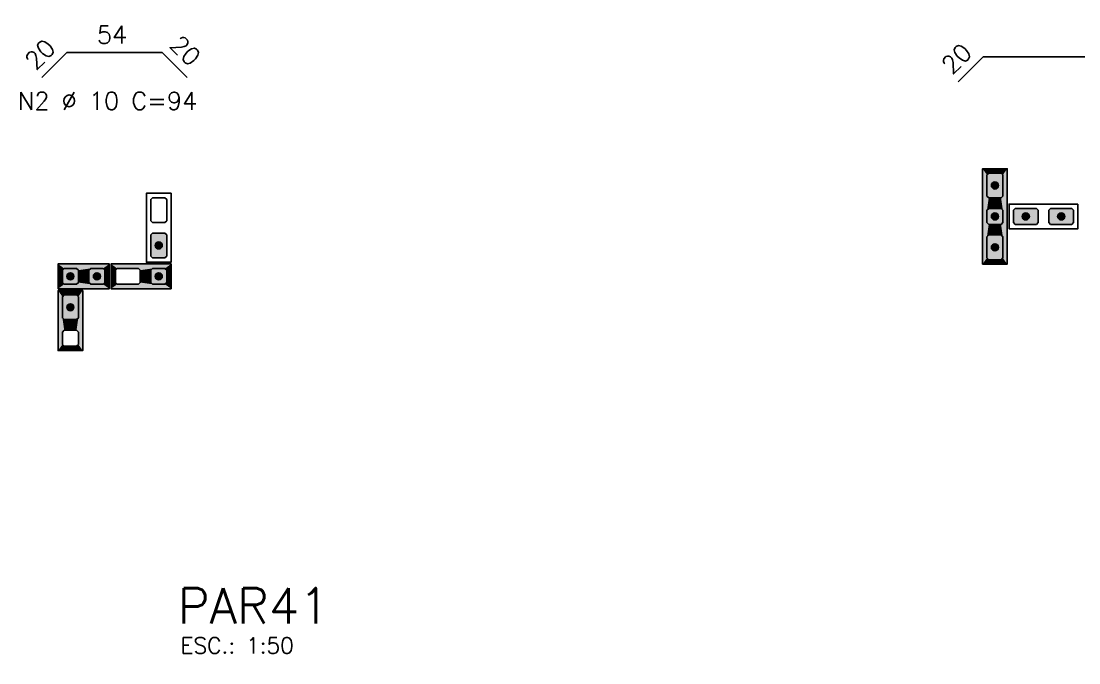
# Model space of a CAD drawing. Extents: x -1.9 to 86, y -1.5 to 61.
# Drawn here: x 38.15 to 50.12, y 19.98 to 27.24 of the extents above; entities that cross this region are included whole.
import ezdxf

# ---------------------------------------------------------------- set-up
doc = ezdxf.new("R2010")
doc.units = 0
doc.header["$MEASUREMENT"] = 0
doc.linetypes.add('ESTILO_TQS_0001', pattern=[0.45, 0.3, -0.15])
for name, color, linetype in [('PENA_01', 1, 'CONTINUOUS'), ('PENA_02', 2, 'CONTINUOUS'), ('PENA_03', 3, 'CONTINUOUS'), ('PENA_05', 5, 'CONTINUOUS'), ('PENA_06', 6, 'CONTINUOUS'), ('PENA_11', 252, 'CONTINUOUS'), ('PENA_19', 240, 'CONTINUOUS'), ('PENA_21', 100, 'CONTINUOUS'), ('PENA_27', 21, 'CONTINUOUS')]:
    doc.layers.add(name, color=color, linetype=linetype)
doc.styles.get("Standard").update_dxf_attribs({"font": 'ROMANS.SHX'})

msp = doc.modelspace()

# ---------------------------------------------------------------- linework, layer by layer
at = {"layer": 'PENA_01', "linetype": 'Continuous'}
for points in [[(49.240097, 25.51971), (49.260097, 25.49971), (49.260097, 25.25971), (49.240097, 25.23971), (49.100097, 25.23971), (49.080097, 25.25971), (49.080097, 25.49971), (49.100097, 25.51971), (49.240097, 25.51971)], [(39.778419, 25.241204), (39.798419, 25.221204), (39.798419, 24.981204), (39.778419, 24.961204), (39.638419, 24.961204), (39.618419, 24.981204), (39.618419, 25.221204), (39.638419, 25.241204), (39.778419, 25.241204)], [(49.240097, 25.11971), (49.260097, 25.09971), (49.260097, 24.95971), (49.240097, 24.93971), (49.100097, 24.93971), (49.080097, 24.95971), (49.080097, 25.09971), (49.100097, 25.11971), (49.240097, 25.11971)], [(49.660097, 25.09971), (49.640097, 25.11971), (49.400097, 25.11971), (49.380097, 25.09971), (49.380097, 24.95971), (49.400097, 24.93971), (49.640097, 24.93971), (49.660097, 24.95971), (49.660097, 25.09971)], [(50.060097, 25.09971), (50.040097, 25.11971), (49.800097, 25.11971), (49.780097, 25.09971), (49.780097, 24.95971), (49.800097, 24.93971), (50.040097, 24.93971), (50.060097, 24.95971), (50.060097, 25.09971)], [(39.778419, 24.841204), (39.798419, 24.821204), (39.798419, 24.581204), (39.778419, 24.561204), (39.638419, 24.561204), (39.618419, 24.581204), (39.618419, 24.821204), (39.638419, 24.841204), (39.778419, 24.841204)], [(49.240097, 24.81971), (49.260097, 24.79971), (49.260097, 24.55971), (49.240097, 24.53971), (49.100097, 24.53971), (49.080097, 24.55971), (49.080097, 24.79971), (49.100097, 24.81971), (49.240097, 24.81971)], [(39.478419, 24.261204), (39.238419, 24.261204), (39.218419, 24.281204), (39.218419, 24.421204), (39.238419, 24.441204), (39.478419, 24.441204), (39.498419, 24.421204), (39.498419, 24.281204), (39.478419, 24.261204)], [(39.778419, 24.261204), (39.638419, 24.261204), (39.618419, 24.281204), (39.618419, 24.421204), (39.638419, 24.441204), (39.778419, 24.441204), (39.798419, 24.421204), (39.798419, 24.281204), (39.778419, 24.261204)], [(38.798419, 23.881204), (38.798419, 24.121204), (38.778419, 24.141204), (38.638419, 24.141204), (38.618419, 24.121204), (38.618419, 23.881204), (38.638419, 23.861204), (38.778419, 23.861204), (38.798419, 23.881204)], [(38.798419, 23.581204), (38.798419, 23.721204), (38.778419, 23.741204), (38.638419, 23.741204), (38.618419, 23.721204), (38.618419, 23.581204), (38.638419, 23.561204), (38.778419, 23.561204), (38.798419, 23.581204)]]:
    msp.add_lwpolyline(points, dxfattribs=at)
at = {"layer": 'PENA_01', "linetype": 'ESTILO_TQS_0001'}
for points in [[(38.618419, 24.281204), (38.638419, 24.261204), (38.778419, 24.261204), (38.798419, 24.281204), (38.798419, 24.421204), (38.778419, 24.441204), (38.638419, 24.441204), (38.618419, 24.421204), (38.618419, 24.281204)], [(38.918419, 24.281204), (38.938419, 24.261204), (39.078419, 24.261204), (39.098419, 24.281204), (39.098419, 24.421204), (39.078419, 24.441204), (38.938419, 24.441204), (38.918419, 24.421204), (38.918419, 24.281204)]]:
    msp.add_lwpolyline(points, dxfattribs=at)
at = {"layer": 'PENA_02', "linetype": 'Continuous'}
for p, q in [((49.030097, 24.48971), (49.030097, 25.56971)), ((49.030097, 25.56971), (49.310097, 25.56971)), ((49.310097, 25.56971), (49.310097, 24.48971)), ((49.310097, 24.48971), (49.030097, 24.48971))]:
    msp.add_line(p, q, dxfattribs=at)
for points in [[(39.848419, 25.291204), (39.848419, 24.511204), (39.568419, 24.511204), (39.568419, 25.291204), (39.848419, 25.291204)], [(50.110097, 25.16971), (49.330097, 25.16971), (49.330097, 24.88971), (50.110097, 24.88971), (50.110097, 25.16971)], [(38.568419, 24.211204), (39.148419, 24.211204), (39.148419, 24.491204), (38.568419, 24.491204), (38.568419, 24.211204)], [(39.848419, 24.211204), (39.168419, 24.211204), (39.168419, 24.491204), (39.848419, 24.491204), (39.848419, 24.211204)], [(38.848419, 23.511204), (38.848419, 24.191204), (38.568419, 24.191204), (38.568419, 23.511204), (38.848419, 23.511204)]]:
    msp.add_lwpolyline(points, dxfattribs=at)
at = {"layer": 'PENA_03', "linetype": 'Continuous'}
for points in [[(49.100097, 25.23971), (49.080097, 25.25971), (49.080097, 25.49971), (49.100097, 25.51971), (49.240097, 25.51971), (49.260097, 25.49971), (49.260097, 25.25971), (49.240097, 25.23971), (49.100097, 25.23971)], [(49.260097, 24.95971), (49.240097, 24.93971), (49.100097, 24.93971), (49.080097, 24.95971), (49.080097, 25.09971), (49.100097, 25.11971), (49.240097, 25.11971), (49.260097, 25.09971), (49.260097, 24.95971)], [(49.660097, 24.95971), (49.640097, 24.93971), (49.400097, 24.93971), (49.380097, 24.95971), (49.380097, 25.09971), (49.400097, 25.11971), (49.640097, 25.11971), (49.660097, 25.09971), (49.660097, 24.95971)], [(50.060097, 24.95971), (50.040097, 24.93971), (49.800097, 24.93971), (49.780097, 24.95971), (49.780097, 25.09971), (49.800097, 25.11971), (50.040097, 25.11971), (50.060097, 25.09971), (50.060097, 24.95971)], [(39.778419, 24.841204), (39.798419, 24.821204), (39.798419, 24.581204), (39.778419, 24.561204), (39.638419, 24.561204), (39.618419, 24.581204), (39.618419, 24.821204), (39.638419, 24.841204), (39.778419, 24.841204)], [(49.100097, 24.53971), (49.080097, 24.55971), (49.080097, 24.79971), (49.100097, 24.81971), (49.240097, 24.81971), (49.260097, 24.79971), (49.260097, 24.55971), (49.240097, 24.53971), (49.100097, 24.53971)], [(38.618419, 24.421204), (38.638419, 24.441204), (38.778419, 24.441204), (38.798419, 24.421204), (38.798419, 24.281204), (38.778419, 24.261204), (38.638419, 24.261204), (38.618419, 24.281204), (38.618419, 24.421204)], [(38.918419, 24.421204), (38.938419, 24.441204), (39.078419, 24.441204), (39.098419, 24.421204), (39.098419, 24.281204), (39.078419, 24.261204), (38.938419, 24.261204), (38.918419, 24.281204), (38.918419, 24.421204)], [(39.618419, 24.421204), (39.638419, 24.441204), (39.778419, 24.441204), (39.798419, 24.421204), (39.798419, 24.281204), (39.778419, 24.261204), (39.638419, 24.261204), (39.618419, 24.281204), (39.618419, 24.421204)], [(38.778419, 24.141204), (38.798419, 24.121204), (38.798419, 23.881204), (38.778419, 23.861204), (38.638419, 23.861204), (38.618419, 23.881204), (38.618419, 24.121204), (38.638419, 24.141204), (38.778419, 24.141204)]]:
    msp.add_lwpolyline(points, dxfattribs=at)
for centre in [(49.170097, 25.37971), (49.170097, 25.02971), (49.520097, 25.02971), (49.920097, 25.02971), (39.708419, 24.701204), (49.170097, 24.67971), (38.708419, 24.351204), (39.008419, 24.351204), (39.708419, 24.351204), (38.708419, 24.001204)]:
    msp.add_circle(centre, 0.04, dxfattribs=at)
for points in [[(49.210097, 25.37971), (49.150097, 25.414351), (49.13251, 25.393391)], [(49.210097, 25.37971), (49.13251, 25.393391), (49.13251, 25.366029)], [(49.210097, 25.37971), (49.13251, 25.366029), (49.150097, 25.345069)], [(49.210097, 25.37971), (49.177043, 25.419102), (49.150097, 25.414351)], [(49.210097, 25.37971), (49.150097, 25.345069), (49.177043, 25.340317)], [(49.210097, 25.37971), (49.200739, 25.405421), (49.177043, 25.419102)], [(49.210097, 25.37971), (49.177043, 25.340317), (49.200739, 25.353998)], [(49.210097, 25.37971), (49.200739, 25.353998), (49.210097, 25.37971)], [(49.210097, 25.02971), (49.150097, 25.064351), (49.13251, 25.043391)], [(49.210097, 25.02971), (49.13251, 25.043391), (49.13251, 25.016029)], [(49.210097, 25.02971), (49.13251, 25.016029), (49.150097, 24.995069)], [(49.210097, 25.02971), (49.177043, 25.069102), (49.150097, 25.064351)], [(49.210097, 25.02971), (49.150097, 24.995069), (49.177043, 24.990317)], [(49.210097, 25.02971), (49.200739, 25.055421), (49.177043, 25.069102)], [(49.210097, 25.02971), (49.177043, 24.990317), (49.200739, 25.003998)], [(49.210097, 25.02971), (49.200739, 25.003998), (49.210097, 25.02971)], [(49.560097, 25.02971), (49.500097, 25.064351), (49.48251, 25.043391)], [(49.560097, 25.02971), (49.48251, 25.043391), (49.48251, 25.016029)], [(49.560097, 25.02971), (49.48251, 25.016029), (49.500097, 24.995069)], [(49.560097, 25.02971), (49.527043, 25.069102), (49.500097, 25.064351)], [(49.560097, 25.02971), (49.500097, 24.995069), (49.527043, 24.990317)], [(49.560097, 25.02971), (49.550739, 25.055421), (49.527043, 25.069102)], [(49.560097, 25.02971), (49.527043, 24.990317), (49.550739, 25.003998)], [(49.560097, 25.02971), (49.550739, 25.003998), (49.560097, 25.02971)], [(49.960097, 25.02971), (49.900097, 25.064351), (49.88251, 25.043391)], [(49.960097, 25.02971), (49.88251, 25.043391), (49.88251, 25.016029)], [(49.960097, 25.02971), (49.88251, 25.016029), (49.900097, 24.995069)], [(49.960097, 25.02971), (49.927043, 25.069102), (49.900097, 25.064351)], [(49.960097, 25.02971), (49.900097, 24.995069), (49.927043, 24.990317)], [(49.960097, 25.02971), (49.950739, 25.055421), (49.927043, 25.069102)], [(49.960097, 25.02971), (49.927043, 24.990317), (49.950739, 25.003998)], [(49.960097, 25.02971), (49.950739, 25.003998), (49.960097, 25.02971)], [(39.748419, 24.701204), (39.688419, 24.735845), (39.670831, 24.714885)], [(39.748419, 24.701204), (39.670831, 24.714885), (39.670831, 24.687524)], [(39.748419, 24.701204), (39.670831, 24.687524), (39.688419, 24.666563)], [(39.748419, 24.701204), (39.715365, 24.740597), (39.688419, 24.735845)], [(39.748419, 24.701204), (39.688419, 24.666563), (39.715365, 24.661812)], [(39.748419, 24.701204), (39.73906, 24.726916), (39.715365, 24.740597)], [(39.748419, 24.701204), (39.715365, 24.661812), (39.73906, 24.675493)], [(39.748419, 24.701204), (39.73906, 24.675493), (39.748419, 24.701204)], [(49.210097, 24.67971), (49.150097, 24.714351), (49.13251, 24.693391)], [(49.210097, 24.67971), (49.13251, 24.693391), (49.13251, 24.666029)], [(49.210097, 24.67971), (49.13251, 24.666029), (49.150097, 24.645069)], [(49.210097, 24.67971), (49.177043, 24.719102), (49.150097, 24.714351)], [(49.210097, 24.67971), (49.150097, 24.645069), (49.177043, 24.640317)], [(49.210097, 24.67971), (49.200739, 24.705421), (49.177043, 24.719102)], [(49.210097, 24.67971), (49.177043, 24.640317), (49.200739, 24.653998)], [(49.210097, 24.67971), (49.200739, 24.653998), (49.210097, 24.67971)], [(38.748419, 24.351204), (38.688419, 24.385845), (38.670831, 24.364885)], [(38.748419, 24.351204), (38.670831, 24.364885), (38.670831, 24.337524)], [(38.748419, 24.351204), (38.670831, 24.337524), (38.688419, 24.316563)], [(38.748419, 24.351204), (38.715365, 24.390597), (38.688419, 24.385845)], [(38.748419, 24.351204), (38.688419, 24.316563), (38.715365, 24.311812)], [(38.748419, 24.351204), (38.73906, 24.376916), (38.715365, 24.390597)], [(38.748419, 24.351204), (38.715365, 24.311812), (38.73906, 24.325493)], [(38.748419, 24.351204), (38.73906, 24.325493), (38.748419, 24.351204)], [(39.048419, 24.351204), (38.988419, 24.385845), (38.970831, 24.364885)], [(39.048419, 24.351204), (38.970831, 24.364885), (38.970831, 24.337524)], [(39.048419, 24.351204), (38.970831, 24.337524), (38.988419, 24.316563)], [(39.048419, 24.351204), (39.015365, 24.390597), (38.988419, 24.385845)], [(39.048419, 24.351204), (38.988419, 24.316563), (39.015365, 24.311812)], [(39.048419, 24.351204), (39.03906, 24.376916), (39.015365, 24.390597)], [(39.048419, 24.351204), (39.015365, 24.311812), (39.03906, 24.325493)], [(39.048419, 24.351204), (39.03906, 24.325493), (39.048419, 24.351204)], [(39.748419, 24.351204), (39.688419, 24.385845), (39.670831, 24.364885)], [(39.748419, 24.351204), (39.670831, 24.364885), (39.670831, 24.337524)], [(39.748419, 24.351204), (39.670831, 24.337524), (39.688419, 24.316563)], [(39.748419, 24.351204), (39.715365, 24.390597), (39.688419, 24.385845)], [(39.748419, 24.351204), (39.688419, 24.316563), (39.715365, 24.311812)], [(39.748419, 24.351204), (39.73906, 24.376916), (39.715365, 24.390597)], [(39.748419, 24.351204), (39.715365, 24.311812), (39.73906, 24.325493)], [(39.748419, 24.351204), (39.73906, 24.325493), (39.748419, 24.351204)], [(38.748419, 24.001204), (38.688419, 24.035845), (38.670831, 24.014885)], [(38.748419, 24.001204), (38.670831, 24.014885), (38.670831, 23.987524)], [(38.748419, 24.001204), (38.670831, 23.987524), (38.688419, 23.966563)], [(38.748419, 24.001204), (38.715365, 24.040597), (38.688419, 24.035845)], [(38.748419, 24.001204), (38.688419, 23.966563), (38.715365, 23.961812)], [(38.748419, 24.001204), (38.73906, 24.026916), (38.715365, 24.040597)], [(38.748419, 24.001204), (38.715365, 23.961812), (38.73906, 23.975493)], [(38.748419, 24.001204), (38.73906, 23.975493), (38.748419, 24.001204)]]:
    msp.add_solid(points, dxfattribs=at)
at = {"layer": 'PENA_05', "linetype": 'Continuous'}
for p, q in [((38.385576, 26.603408), (38.668419, 26.886251)), ((38.668419, 26.886251), (39.748419, 26.886306)), ((39.748419, 26.886306), (40.031261, 26.603463)), ((48.755999, 26.553436), (49.038842, 26.836278)), ((49.038842, 26.836278), (58.910338, 26.836706))]:
    msp.add_line(p, q, dxfattribs=at)
at = {"layer": 'PENA_11', "linetype": 'Continuous'}
for points in [[(49.100097, 25.23971), (49.080097, 25.49971), (49.100097, 25.51971)], [(49.100097, 25.23971), (49.080097, 25.25971), (49.080097, 25.49971)], [(49.100097, 25.23971), (49.100097, 25.51971), (49.240097, 25.51971)], [(49.100097, 25.23971), (49.240097, 25.51971), (49.260097, 25.49971)], [(49.100097, 25.23971), (49.260097, 25.49971), (49.260097, 25.25971)], [(49.100097, 25.23971), (49.260097, 25.25971), (49.240097, 25.23971)], [(49.100097, 25.23971), (49.240097, 25.23971), (49.100097, 25.23971)], [(49.260097, 24.95971), (49.080097, 25.09971), (49.100097, 25.11971)], [(49.260097, 24.95971), (49.080097, 24.95971), (49.080097, 25.09971)], [(49.260097, 24.95971), (49.100097, 25.11971), (49.240097, 25.11971)], [(49.260097, 24.95971), (49.240097, 25.11971), (49.260097, 25.09971)], [(49.260097, 24.95971), (49.260097, 25.09971), (49.260097, 24.95971)], [(49.660097, 24.95971), (49.380097, 25.09971), (49.400097, 25.11971)], [(49.660097, 24.95971), (49.380097, 24.95971), (49.380097, 25.09971)], [(49.660097, 24.95971), (49.400097, 25.11971), (49.640097, 25.11971)], [(49.660097, 24.95971), (49.640097, 25.11971), (49.660097, 25.09971)], [(49.660097, 24.95971), (49.660097, 25.09971), (49.660097, 24.95971)], [(50.060097, 24.95971), (49.780097, 25.09971), (49.800097, 25.11971)], [(50.060097, 24.95971), (49.780097, 24.95971), (49.780097, 25.09971)], [(50.060097, 24.95971), (49.800097, 25.11971), (50.040097, 25.11971)], [(50.060097, 24.95971), (50.040097, 25.11971), (50.060097, 25.09971)], [(50.060097, 24.95971), (50.060097, 25.09971), (50.060097, 24.95971)], [(49.260097, 24.95971), (49.100097, 24.93971), (49.080097, 24.95971)], [(49.260097, 24.95971), (49.240097, 24.93971), (49.100097, 24.93971)], [(49.660097, 24.95971), (49.400097, 24.93971), (49.380097, 24.95971)], [(49.660097, 24.95971), (49.640097, 24.93971), (49.400097, 24.93971)], [(50.060097, 24.95971), (49.800097, 24.93971), (49.780097, 24.95971)], [(50.060097, 24.95971), (50.040097, 24.93971), (49.800097, 24.93971)], [(39.778419, 24.841204), (39.638419, 24.561204), (39.618419, 24.581204)], [(39.778419, 24.841204), (39.618419, 24.581204), (39.618419, 24.821204)], [(39.778419, 24.841204), (39.618419, 24.821204), (39.638419, 24.841204)], [(39.778419, 24.841204), (39.778419, 24.561204), (39.638419, 24.561204)], [(39.778419, 24.841204), (39.638419, 24.841204), (39.778419, 24.841204)], [(39.778419, 24.841204), (39.798419, 24.821204), (39.798419, 24.581204)], [(39.778419, 24.841204), (39.798419, 24.581204), (39.778419, 24.561204)], [(49.100097, 24.53971), (49.080097, 24.79971), (49.100097, 24.81971)], [(49.100097, 24.53971), (49.080097, 24.55971), (49.080097, 24.79971)], [(49.100097, 24.53971), (49.100097, 24.81971), (49.240097, 24.81971)], [(49.100097, 24.53971), (49.240097, 24.81971), (49.260097, 24.79971)], [(49.100097, 24.53971), (49.260097, 24.79971), (49.260097, 24.55971)], [(49.100097, 24.53971), (49.260097, 24.55971), (49.240097, 24.53971)], [(49.100097, 24.53971), (49.240097, 24.53971), (49.100097, 24.53971)], [(38.618419, 24.421204), (38.638419, 24.441204), (38.778419, 24.441204)], [(38.618419, 24.421204), (38.778419, 24.441204), (38.798419, 24.421204)], [(38.618419, 24.421204), (38.798419, 24.421204), (38.798419, 24.281204)], [(38.618419, 24.421204), (38.798419, 24.281204), (38.778419, 24.261204)], [(38.618419, 24.421204), (38.778419, 24.261204), (38.638419, 24.261204)], [(38.618419, 24.421204), (38.638419, 24.261204), (38.618419, 24.281204)], [(38.618419, 24.421204), (38.618419, 24.281204), (38.618419, 24.421204)], [(38.918419, 24.421204), (38.938419, 24.441204), (39.078419, 24.441204)], [(38.918419, 24.421204), (39.078419, 24.441204), (39.098419, 24.421204)], [(38.918419, 24.421204), (39.098419, 24.421204), (39.098419, 24.281204)], [(38.918419, 24.421204), (39.098419, 24.281204), (39.078419, 24.261204)], [(38.918419, 24.421204), (39.078419, 24.261204), (38.938419, 24.261204)], [(38.918419, 24.421204), (38.938419, 24.261204), (38.918419, 24.281204)], [(38.918419, 24.421204), (38.918419, 24.281204), (38.918419, 24.421204)], [(39.618419, 24.421204), (39.638419, 24.441204), (39.778419, 24.441204)], [(39.618419, 24.421204), (39.778419, 24.441204), (39.798419, 24.421204)], [(39.618419, 24.421204), (39.798419, 24.421204), (39.798419, 24.281204)], [(39.618419, 24.421204), (39.798419, 24.281204), (39.778419, 24.261204)], [(39.618419, 24.421204), (39.778419, 24.261204), (39.638419, 24.261204)], [(39.618419, 24.421204), (39.638419, 24.261204), (39.618419, 24.281204)], [(39.618419, 24.421204), (39.618419, 24.281204), (39.618419, 24.421204)], [(38.778419, 24.141204), (38.638419, 23.861204), (38.618419, 23.881204)], [(38.778419, 24.141204), (38.618419, 23.881204), (38.618419, 24.121204)], [(38.778419, 24.141204), (38.618419, 24.121204), (38.638419, 24.141204)], [(38.778419, 24.141204), (38.778419, 23.861204), (38.638419, 23.861204)], [(38.778419, 24.141204), (38.638419, 24.141204), (38.778419, 24.141204)], [(38.778419, 24.141204), (38.798419, 24.121204), (38.798419, 23.881204)], [(38.778419, 24.141204), (38.798419, 23.881204), (38.778419, 23.861204)]]:
    msp.add_solid(points, dxfattribs=at)
at = {"layer": 'PENA_19', "linetype": 'Continuous'}
for points in [[(49.170097, 25.56971), (49.170097, 25.51971), (49.100097, 25.51971), (49.080097, 25.49971), (49.080097, 25.25971), (49.100097, 25.23971), (49.170097, 25.23971), (49.170097, 25.11971), (49.100097, 25.11971), (49.080097, 25.09971), (49.080097, 24.95971), (49.100097, 24.93971), (49.170097, 24.93971), (49.170097, 24.81971), (49.100097, 24.81971), (49.080097, 24.79971), (49.080097, 24.55971), (49.100097, 24.53971), (49.170097, 24.53971), (49.170097, 24.48971), (49.030097, 24.48971), (49.030097, 25.56971), (49.170097, 25.56971)], [(49.170097, 25.56971), (49.170097, 25.51971), (49.240097, 25.51971), (49.260097, 25.49971), (49.260097, 25.25971), (49.240097, 25.23971), (49.170097, 25.23971), (49.170097, 25.11971), (49.240097, 25.11971), (49.260097, 25.09971), (49.260097, 24.95971), (49.240097, 24.93971), (49.170097, 24.93971), (49.170097, 24.81971), (49.240097, 24.81971), (49.260097, 24.79971), (49.260097, 24.55971), (49.240097, 24.53971), (49.170097, 24.53971), (49.170097, 24.48971), (49.310097, 24.48971), (49.310097, 25.56971), (49.170097, 25.56971)]]:
    msp.add_lwpolyline(points, dxfattribs=at)
for points in [[(49.100097, 25.51971), (49.080097, 25.49971), (49.030097, 25.56971)], [(49.100097, 25.51971), (49.030097, 25.56971), (49.170097, 25.56971)], [(49.030097, 25.56971), (49.080097, 25.49971), (49.030097, 24.48971)], [(49.030097, 24.48971), (49.080097, 25.49971), (49.080097, 24.55971)], [(49.080097, 24.55971), (49.080097, 25.49971), (49.080097, 25.25971)], [(49.100097, 25.51971), (49.170097, 25.56971), (49.170097, 25.51971)], [(49.170097, 25.56971), (49.240097, 25.51971), (49.310097, 25.56971)], [(49.170097, 25.56971), (49.170097, 25.51971), (49.240097, 25.51971)], [(49.310097, 25.56971), (49.240097, 25.51971), (49.260097, 25.49971)], [(49.310097, 25.56971), (49.260097, 25.49971), (49.310097, 24.48971)], [(49.310097, 24.48971), (49.260097, 25.49971), (49.260097, 25.25971)], [(49.080097, 25.25971), (49.080097, 24.55971), (49.080097, 25.09971)], [(49.100097, 25.23971), (49.080097, 25.09971), (49.080097, 25.25971)], [(49.260097, 25.09971), (49.260097, 25.25971), (49.240097, 25.23971)], [(49.310097, 24.48971), (49.260097, 25.25971), (49.260097, 25.09971)], [(49.100097, 25.11971), (49.080097, 25.09971), (49.100097, 25.23971)], [(49.100097, 25.11971), (49.100097, 25.23971), (49.170097, 25.23971)], [(49.100097, 25.11971), (49.170097, 25.23971), (49.170097, 25.11971)], [(49.240097, 25.23971), (49.170097, 25.23971), (49.240097, 25.11971)], [(49.170097, 25.23971), (49.170097, 25.11971), (49.240097, 25.11971)], [(49.260097, 25.09971), (49.240097, 25.23971), (49.240097, 25.11971)], [(49.080097, 25.09971), (49.080097, 24.55971), (49.080097, 24.95971)], [(49.260097, 24.95971), (49.310097, 24.48971), (49.260097, 25.09971)], [(49.080097, 24.55971), (49.080097, 24.79971), (49.080097, 24.95971)], [(49.100097, 24.93971), (49.080097, 24.79971), (49.080097, 24.95971)], [(49.100097, 24.93971), (49.100097, 24.81971), (49.080097, 24.79971)], [(49.170097, 24.93971), (49.100097, 24.81971), (49.100097, 24.93971)], [(49.170097, 24.93971), (49.170097, 24.81971), (49.100097, 24.81971)], [(49.170097, 24.93971), (49.240097, 24.81971), (49.240097, 24.93971)], [(49.240097, 24.81971), (49.170097, 24.93971), (49.170097, 24.81971)], [(49.240097, 24.93971), (49.260097, 24.79971), (49.260097, 24.95971)], [(49.240097, 24.81971), (49.260097, 24.79971), (49.240097, 24.93971)], [(49.260097, 24.79971), (49.310097, 24.48971), (49.260097, 24.95971)], [(49.310097, 24.48971), (49.260097, 24.79971), (49.260097, 24.55971)], [(49.100097, 24.53971), (49.030097, 24.48971), (49.080097, 24.55971)], [(49.170097, 24.48971), (49.030097, 24.48971), (49.100097, 24.53971)], [(49.170097, 24.53971), (49.170097, 24.48971), (49.100097, 24.53971)], [(49.310097, 24.48971), (49.240097, 24.53971), (49.170097, 24.53971)], [(49.310097, 24.48971), (49.170097, 24.53971), (49.170097, 24.48971)], [(49.310097, 24.48971), (49.260097, 24.55971), (49.240097, 24.53971)]]:
    msp.add_solid(points, dxfattribs=at)
at = {"layer": 'PENA_21', "linetype": 'Continuous'}
for points in [[(39.848419, 24.351204), (39.798419, 24.351204), (39.798419, 24.421204), (39.778419, 24.441204), (39.638419, 24.441204), (39.618419, 24.421204), (39.618419, 24.351204), (39.498419, 24.351204), (39.498419, 24.421204), (39.478419, 24.441204), (39.238419, 24.441204), (39.218419, 24.421204), (39.218419, 24.351204), (39.168419, 24.351204), (39.168419, 24.491204), (39.848419, 24.491204), (39.848419, 24.351204)], [(39.848419, 24.351204), (39.798419, 24.351204), (39.798419, 24.281204), (39.778419, 24.261204), (39.638419, 24.261204), (39.618419, 24.281204), (39.618419, 24.351204), (39.498419, 24.351204), (39.498419, 24.281204), (39.478419, 24.261204), (39.238419, 24.261204), (39.218419, 24.281204), (39.218419, 24.351204), (39.168419, 24.351204), (39.168419, 24.211204), (39.848419, 24.211204), (39.848419, 24.351204)], [(38.708419, 23.511204), (38.708419, 23.561204), (38.638419, 23.561204), (38.618419, 23.581204), (38.618419, 23.721204), (38.638419, 23.741204), (38.708419, 23.741204), (38.708419, 23.861204), (38.638419, 23.861204), (38.618419, 23.881204), (38.618419, 24.121204), (38.638419, 24.141204), (38.708419, 24.141204), (38.708419, 24.191204), (38.568419, 24.191204), (38.568419, 23.511204), (38.708419, 23.511204)], [(38.708419, 23.511204), (38.708419, 23.561204), (38.778419, 23.561204), (38.798419, 23.581204), (38.798419, 23.721204), (38.778419, 23.741204), (38.708419, 23.741204), (38.708419, 23.861204), (38.778419, 23.861204), (38.798419, 23.881204), (38.798419, 24.121204), (38.778419, 24.141204), (38.708419, 24.141204), (38.708419, 24.191204), (38.848419, 24.191204), (38.848419, 23.511204), (38.708419, 23.511204)]]:
    msp.add_lwpolyline(points, dxfattribs=at)
for points in [[(39.848419, 24.491204), (39.238419, 24.441204), (39.168419, 24.491204)], [(39.238419, 24.441204), (39.218419, 24.421204), (39.168419, 24.491204)], [(39.168419, 24.491204), (39.218419, 24.421204), (39.168419, 24.351204)], [(39.218419, 24.421204), (39.218419, 24.351204), (39.168419, 24.351204)], [(39.478419, 24.441204), (39.238419, 24.441204), (39.848419, 24.491204)], [(39.498419, 24.421204), (39.478419, 24.441204), (39.848419, 24.491204)], [(39.848419, 24.491204), (39.638419, 24.441204), (39.498419, 24.421204)], [(39.498419, 24.351204), (39.498419, 24.421204), (39.638419, 24.441204)], [(39.498419, 24.351204), (39.638419, 24.441204), (39.618419, 24.421204)], [(39.498419, 24.351204), (39.618419, 24.421204), (39.618419, 24.351204)], [(39.848419, 24.491204), (39.778419, 24.441204), (39.638419, 24.441204)], [(39.848419, 24.491204), (39.798419, 24.421204), (39.778419, 24.441204)], [(39.848419, 24.491204), (39.848419, 24.351204), (39.798419, 24.351204)], [(39.848419, 24.491204), (39.798419, 24.351204), (39.798419, 24.421204)], [(39.168419, 24.211204), (39.218419, 24.281204), (39.168419, 24.351204)], [(39.218419, 24.281204), (39.218419, 24.351204), (39.168419, 24.351204)], [(39.498419, 24.351204), (39.498419, 24.281204), (39.638419, 24.261204)], [(39.498419, 24.351204), (39.638419, 24.261204), (39.618419, 24.281204)], [(39.498419, 24.351204), (39.618419, 24.281204), (39.618419, 24.351204)], [(39.848419, 24.211204), (39.848419, 24.351204), (39.798419, 24.351204)], [(39.848419, 24.211204), (39.798419, 24.351204), (39.798419, 24.281204)], [(38.708419, 24.191204), (38.568419, 24.191204), (38.638419, 24.141204)], [(38.638419, 24.141204), (38.568419, 24.191204), (38.618419, 24.121204)], [(38.568419, 24.191204), (38.618419, 23.581204), (38.618419, 24.121204)], [(38.568419, 23.511204), (38.618419, 23.581204), (38.568419, 24.191204)], [(38.708419, 24.141204), (38.708419, 24.191204), (38.638419, 24.141204)], [(38.778419, 24.141204), (38.708419, 24.141204), (38.848419, 24.191204)], [(38.708419, 24.141204), (38.708419, 24.191204), (38.848419, 24.191204)], [(38.798419, 24.121204), (38.778419, 24.141204), (38.848419, 24.191204)], [(38.798419, 23.881204), (38.848419, 24.191204), (38.798419, 23.721204)], [(38.798419, 23.721204), (38.848419, 24.191204), (38.798419, 23.581204)], [(38.848419, 24.191204), (38.848419, 23.511204), (38.798419, 23.581204)], [(38.798419, 23.881204), (38.798419, 24.121204), (38.848419, 24.191204)], [(39.238419, 24.261204), (39.218419, 24.281204), (39.168419, 24.211204)], [(39.848419, 24.211204), (39.238419, 24.261204), (39.168419, 24.211204)], [(39.478419, 24.261204), (39.238419, 24.261204), (39.848419, 24.211204)], [(39.498419, 24.281204), (39.478419, 24.261204), (39.848419, 24.211204)], [(39.848419, 24.211204), (39.638419, 24.261204), (39.498419, 24.281204)], [(39.848419, 24.211204), (39.778419, 24.261204), (39.638419, 24.261204)], [(39.848419, 24.211204), (39.798419, 24.281204), (39.778419, 24.261204)], [(38.618419, 24.121204), (38.618419, 23.581204), (38.618419, 23.721204)], [(38.618419, 24.121204), (38.618419, 23.881204), (38.618419, 23.721204)], [(38.638419, 23.741204), (38.618419, 23.881204), (38.618419, 23.721204)], [(38.638419, 23.741204), (38.638419, 23.861204), (38.618419, 23.881204)], [(38.708419, 23.741204), (38.638419, 23.861204), (38.638419, 23.741204)], [(38.708419, 23.741204), (38.708419, 23.861204), (38.638419, 23.861204)], [(38.708419, 23.741204), (38.778419, 23.861204), (38.778419, 23.741204)], [(38.708419, 23.741204), (38.708419, 23.861204), (38.778419, 23.861204)], [(38.778419, 23.861204), (38.798419, 23.881204), (38.778419, 23.741204)], [(38.778419, 23.741204), (38.798419, 23.881204), (38.798419, 23.721204)], [(38.638419, 23.561204), (38.618419, 23.581204), (38.568419, 23.511204)], [(38.798419, 23.581204), (38.848419, 23.511204), (38.778419, 23.561204)], [(38.638419, 23.561204), (38.568419, 23.511204), (38.708419, 23.511204)], [(38.638419, 23.561204), (38.708419, 23.511204), (38.708419, 23.561204)], [(38.848419, 23.511204), (38.708419, 23.511204), (38.778419, 23.561204)], [(38.778419, 23.561204), (38.708419, 23.511204), (38.708419, 23.561204)]]:
    msp.add_solid(points, dxfattribs=at)
at = {"layer": 'PENA_27', "linetype": 'Continuous'}
for points in [[(39.148419, 24.491204), (38.568419, 24.491204), (38.568419, 24.351204), (38.618419, 24.351204), (38.618419, 24.421204), (38.638419, 24.441204), (38.778419, 24.441204), (38.798419, 24.421204), (38.798419, 24.351204), (38.918419, 24.351204), (38.918419, 24.421204), (38.938419, 24.441204), (39.078419, 24.441204), (39.098419, 24.421204), (39.098419, 24.351204), (39.148419, 24.351204), (39.148419, 24.491204)], [(39.148419, 24.211204), (38.568419, 24.211204), (38.568419, 24.351204), (38.618419, 24.351204), (38.618419, 24.281204), (38.638419, 24.261204), (38.778419, 24.261204), (38.798419, 24.281204), (38.798419, 24.351204), (38.918419, 24.351204), (38.918419, 24.281204), (38.938419, 24.261204), (39.078419, 24.261204), (39.098419, 24.281204), (39.098419, 24.351204), (39.148419, 24.351204), (39.148419, 24.211204)]]:
    msp.add_lwpolyline(points, dxfattribs=at)
for points in [[(39.148419, 24.491204), (38.568419, 24.491204), (38.638419, 24.441204)], [(38.568419, 24.491204), (38.568419, 24.351204), (38.618419, 24.351204)], [(38.568419, 24.491204), (38.618419, 24.351204), (38.618419, 24.421204)], [(38.568419, 24.491204), (38.618419, 24.421204), (38.638419, 24.441204)], [(39.148419, 24.491204), (38.638419, 24.441204), (38.778419, 24.441204)], [(39.148419, 24.491204), (38.778419, 24.441204), (38.798419, 24.421204)], [(39.148419, 24.491204), (38.798419, 24.421204), (38.938419, 24.441204)], [(38.798419, 24.421204), (38.918419, 24.421204), (38.938419, 24.441204)], [(38.798419, 24.421204), (38.798419, 24.351204), (38.918419, 24.351204)], [(38.798419, 24.421204), (38.918419, 24.351204), (38.918419, 24.421204)], [(39.148419, 24.491204), (38.938419, 24.441204), (39.078419, 24.441204)], [(39.148419, 24.491204), (39.078419, 24.441204), (39.098419, 24.421204)], [(39.148419, 24.491204), (39.098419, 24.421204), (39.148419, 24.351204)], [(39.148419, 24.351204), (39.098419, 24.421204), (39.098419, 24.351204)], [(38.568419, 24.211204), (38.568419, 24.351204), (38.618419, 24.351204)], [(38.568419, 24.211204), (38.618419, 24.351204), (38.618419, 24.281204)], [(38.798419, 24.281204), (38.798419, 24.351204), (38.918419, 24.351204)], [(38.798419, 24.281204), (38.918419, 24.351204), (38.918419, 24.281204)], [(39.148419, 24.211204), (39.098419, 24.281204), (39.148419, 24.351204)], [(39.148419, 24.351204), (39.098419, 24.281204), (39.098419, 24.351204)], [(38.568419, 24.211204), (38.618419, 24.281204), (38.638419, 24.261204)], [(39.148419, 24.211204), (38.568419, 24.211204), (38.638419, 24.261204)], [(39.148419, 24.211204), (38.638419, 24.261204), (38.778419, 24.261204)], [(39.148419, 24.211204), (38.778419, 24.261204), (38.798419, 24.281204)], [(39.148419, 24.211204), (38.798419, 24.281204), (38.938419, 24.261204)], [(38.798419, 24.281204), (38.918419, 24.281204), (38.938419, 24.261204)], [(39.148419, 24.211204), (38.938419, 24.261204), (39.078419, 24.261204)], [(39.148419, 24.211204), (39.078419, 24.261204), (39.098419, 24.281204)]]:
    msp.add_solid(points, dxfattribs=at)

# ---------------------------------------------------------------- texts
at = {"layer": 'PENA_03', "linetype": 'Continuous'}
for s, rotation, p in [('54', 0.002911, (39.008414, 26.986268)), ('20', 315, (39.819129, 26.957017)), ('20', 45, (38.314865, 26.674119)), ('20', 45, (48.685288, 26.624146))]:
    msp.add_text(s, height=0.2, rotation=rotation, dxfattribs=at).set_placement(p)
for s, height, p in [('1 N2 %%c 10 C=94', 0.2, (37.803717, 26.23753)), ('ESC.: 1:50', 0.18, (39.955507, 20.083125))]:
    msp.add_text(s, height=height, dxfattribs=at).set_placement(p)
at = {"layer": 'PENA_06', "linetype": 'Continuous'}
msp.add_text('PAR41', height=0.4, dxfattribs=at).set_placement((39.92482, 20.422379))

doc.saveas('drawing.dxf')
